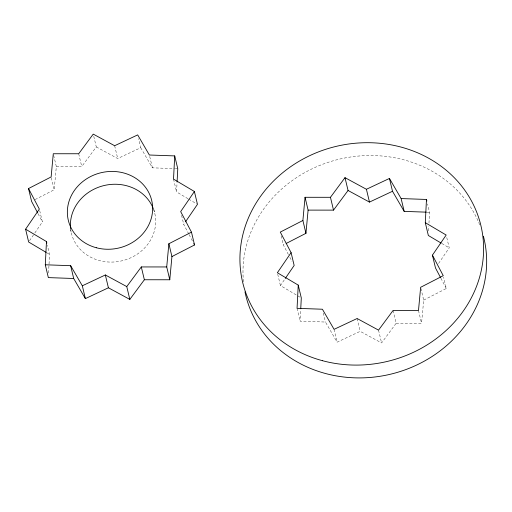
<?xml version="1.0" encoding="UTF-8"?>
<svg xmlns="http://www.w3.org/2000/svg" width="512" height="512" viewBox="0 0 512 512"><rect width="100%" height="100%" fill="white"/><g stroke="black" fill="none" stroke-linecap="round" stroke-linejoin="round"><path stroke-width="0.38" stroke-dasharray="2.56 1.92" d="M48.582 272.966L49.53 254.387L47.373 245.338M188.032 198.733L176.582 191.942L177.056 182.656M393.075 310.483L396.128 323.309L381.587 342.95L360.173 331.334L337.139 342.163L325.459 322.048L300.109 321.158L300.704 309.549M428.582 230.848L428.819 226.208M428.979 223.11L429.53 212.275L427.558 203.981M35.11 199.558L54.182 189.766L56.333 166.566L53.459 154.502M396.128 323.309L421.542 323.315L423.699 300.115L420.819 288.045M29.542 240.717L34.413 233.581M34.854 232.934L42.387 221.914L39.334 209.088M188.768 234.01L183.725 224.422L185.05 222.477M299.949 297.139L280.422 285.562L284.851 279.078M438.592 263.43L449.222 247.866L446.528 236.557M56.333 166.566L81.747 166.573L96.288 146.931L93.235 134.112M288.39 254.502L283.347 244.915L285.466 243.827M423.699 300.115L446.298 288.512L443.603 277.197M96.288 146.931L117.709 158.547L140.736 147.718L138.579 138.669M140.736 147.718L152.416 167.834L174.598 168.614M175.392 168.64L177.766 168.73M427.155 212.192L429.53 212.275M441.818 243.475L449.222 247.866M188.704 199.13L196.781 203.923M46.835 252.794L49.53 254.387M440.896 278.24L446.298 288.512M289.83 257.242L291.994 261.35M189.126 234.694L192.73 241.542M38.067 213.696L42.387 221.914M418.49 310.496L421.542 323.315M378.534 330.131L381.587 342.95M357.12 318.515L360.173 331.334M334.086 329.344L337.139 342.163M323.302 312.998L325.459 322.048M281.19 235.866L283.347 244.915M297.056 308.333L300.109 321.158M277.728 274.246L280.422 285.562M173.523 179.123L176.582 191.942M181.568 215.373L183.725 224.422M149.722 156.518L152.416 167.834M153.805 209.306L154.88 213.83M114.65 145.728L117.709 158.547M78.694 153.754L81.747 166.573M70.509 229.491L71.226 232.506M51.309 177.702L54.182 189.766M243.475 281.83A122.451 110.522 -13.4 0 1 339.386 159.155A122.451 110.522 -13.4 0 1 480.064 225.798M153.574 209.344A42.861 38.682 -13.4 0 1 122.208 260.755A42.861 38.682 -13.4 0 1 70.694 229.446"/><path stroke-width="0.77" d="M144.365 279.757L169.779 279.77L166.72 266.95L141.306 266.938L144.365 279.757L129.824 299.405L108.403 287.789L85.376 298.618L73.696 278.502L48.346 277.606L45.293 264.787L46.477 241.568L25.6 229.197L39.334 209.088L28.525 188.55L51.13 176.947L53.28 153.747L78.694 153.754L93.235 134.112L114.65 145.728L137.683 134.899L149.363 155.014L174.714 155.904L177.766 168.73L177.094 181.882M174.714 155.904L173.523 179.123L194.4 191.501L197.459 204.32L185.498 221.83M305.05 197.293L302.893 220.493L280.288 232.096L291.098 252.64L277.363 272.742L298.24 285.114L297.056 308.333L322.406 309.229L334.086 329.344L357.12 318.515L378.534 330.131L393.075 310.483L418.49 310.496L420.64 287.296L443.245 275.693L432.435 255.149L446.17 235.046L425.293 222.675L426.477 199.456L401.126 198.56L389.446 178.445L366.419 189.274L344.998 177.658L330.458 197.306L333.517 210.125L308.102 210.112L305.05 197.293L330.458 197.306M300.742 308.774L301.299 297.939L298.24 285.114M166.72 266.95L168.877 243.744L191.475 232.147L180.672 211.603L194.4 191.501M169.779 279.77L171.93 256.57L168.877 243.744M286.17 243.469L305.946 233.318L308.102 210.112M285.293 278.426L294.157 265.459L291.098 252.64M129.824 299.405L126.765 286.586L141.306 266.938M333.517 210.125L348.058 190.477L344.998 177.658M171.93 256.57L194.534 244.966L191.475 232.147M85.376 298.618L82.323 285.792L105.35 274.97L126.765 286.586M348.058 190.477L369.472 202.093L392.506 191.27L389.446 178.445M392.506 191.27L404.179 211.379L426.362 212.16M45.293 264.787L70.643 265.683L82.323 285.792M441.139 243.078L428.346 235.494L425.293 222.675M46.163 252.397L28.653 242.016L25.6 229.197M440.531 277.555L435.488 267.974L432.435 255.149M193.811 243.597L194.534 244.966M37.702 213.011L31.578 201.37L28.525 188.55M426.477 199.456L426.835 200.96M401.126 198.56L404.179 211.379M366.419 189.274L369.472 202.093M302.893 220.493L305.946 233.318M105.35 274.97L108.403 287.789M70.643 265.683L73.696 278.502M46.477 241.568L46.835 243.078M483.418 236.256A122.451 110.522 -13.4 0 1 389.824 374.374A122.451 110.522 -13.4 0 1 244.992 291.885M70.605 228.666A42.861 38.682 -13.4 0 1 103.904 185.581A42.861 38.682 -13.4 0 1 153.299 208.608M322.573 360.723A122.451 110.522 -13.4 0 0 481.274 227.206A122.451 110.522 -13.4 0 0 281.453 173.754A122.451 110.522 -13.4 0 0 322.573 360.723M96.282 247.738A42.861 38.682 -13.4 0 0 151.827 201.005A42.861 38.682 -13.4 0 0 81.894 182.298A42.861 38.682 -13.4 0 0 96.282 247.738"/></g></svg>
